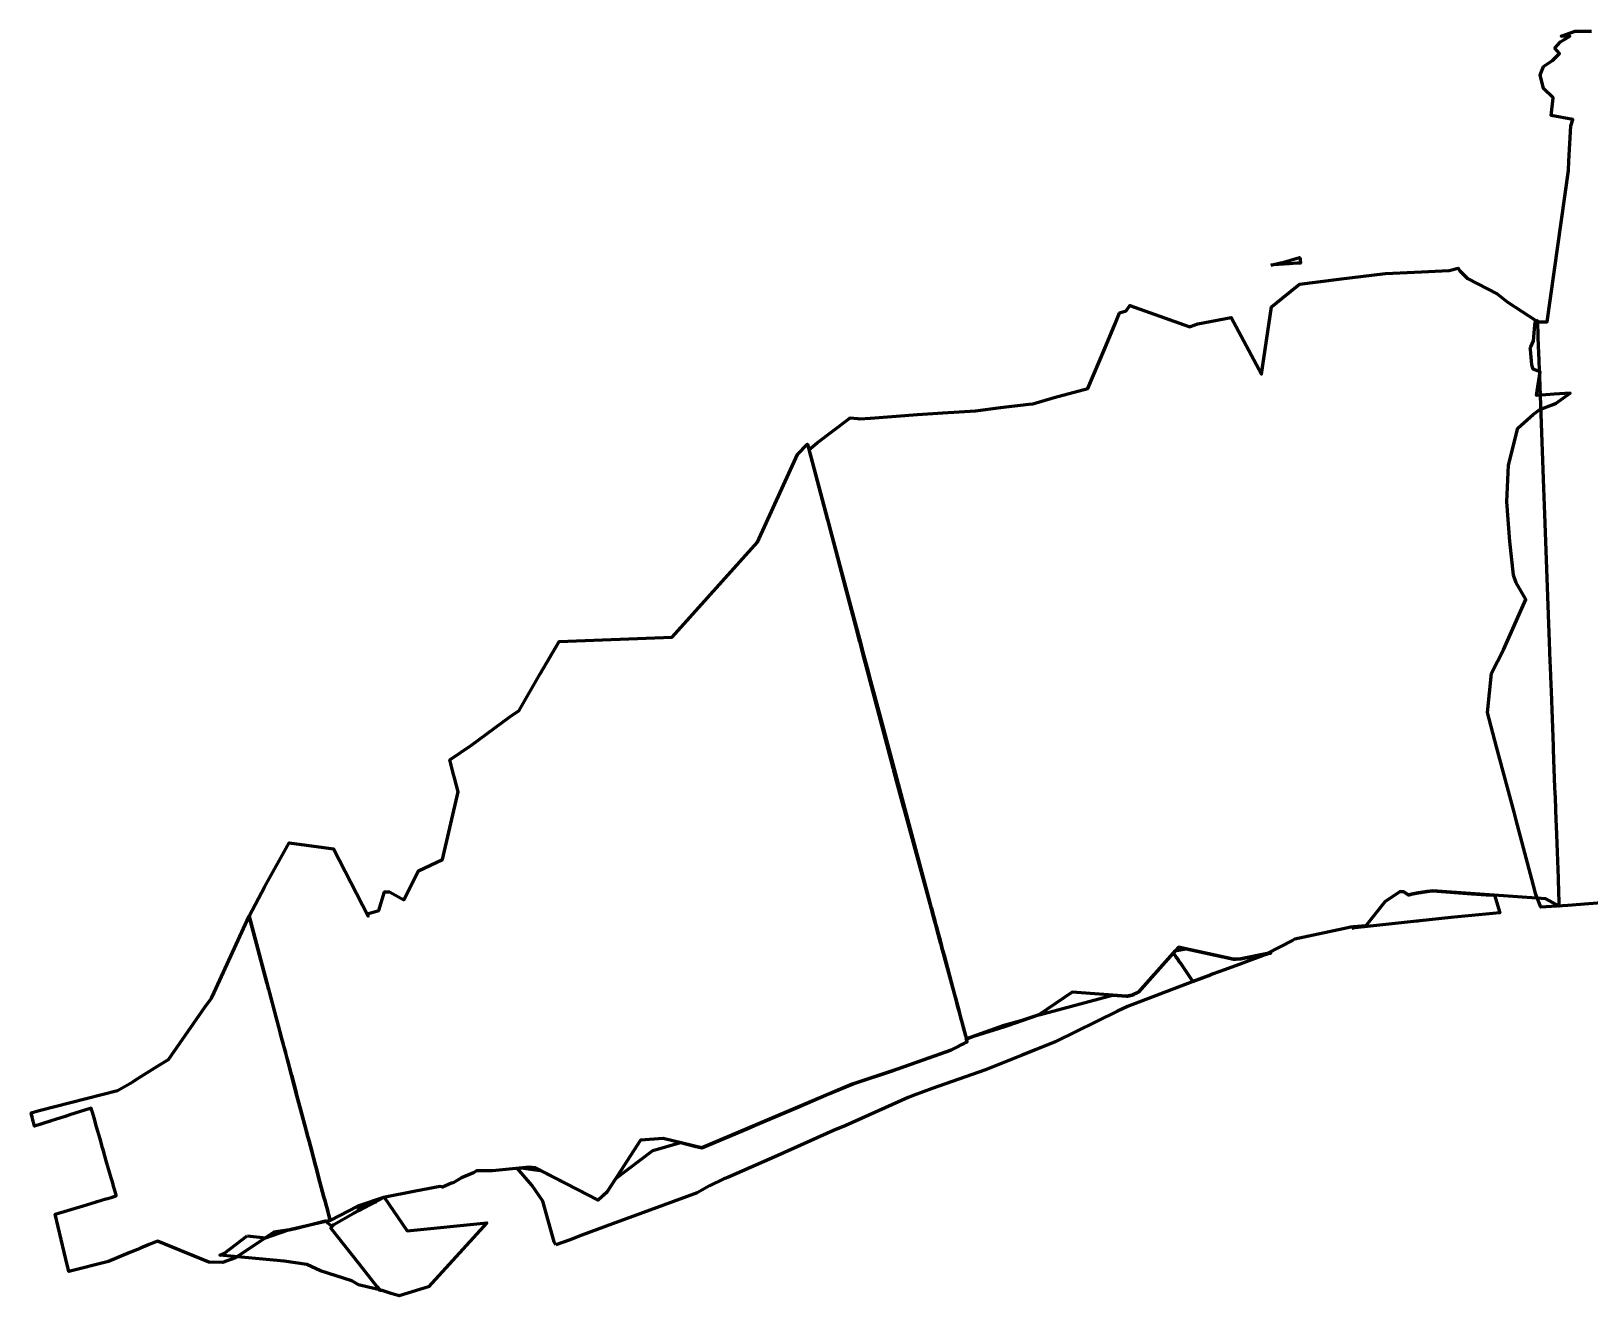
# Model space of a CAD drawing. Header units: millimetres. Extents: x -11105 to 6250, y -8045 to 7046.
# Drawn here: x -3722.4 to -3665.2, y -793.5 to -747 of the extents above; entities that cross this region are included whole.
import ezdxf

# ---------------------------------------------------------------- set-up
doc = ezdxf.new("R2010")
doc.units = ezdxf.units.MM
for name, color, linetype in [('C_____20241011082111124227_БДШ-2_19_21_-260_ЮЗРТ_ОР_tridb_ОР_08_19', 1, 'Continuous'), ('C_____20241011082111124227_БДШ-2_19_21_-260_ЮЗРТ_ОР_tridb_ОР_08_19_21', 1, 'Continuous'), ('C_____20241011082111124227_БДШ-2_19_21_-260_ЮЗРТ_ОР_tridb_ОР_09_19', 1, 'Continuous'), ('C_____20241011082115540937_ОРТ_19_-260_ЮЗРТ_ОР_tridb_ОР_08_19', 1, 'Continuous'), ('C_____20241011082121811045_БДШ-2_17_17_21_12_-280_ЮЗРТ_ОР_tridb_ОР_01_20', 1, 'Continuous'), ('C_____20241011082121990565_БДШ-2_21_12_22_-280_ЮЗРТ_ОР_tridb_ОР_01_20', 1, 'Continuous'), ('C_____20241011082125877515_ОРТ_21_12_-280_ЮЗРТ_ОР_tridb_ОР_01_20', 1, 'Continuous')]:
    doc.layers.add(name, color=color, linetype=linetype)

msp = doc.modelspace()

# ---------------------------------------------------------------- linework, layer by layer
at = {"layer": 'C_____20241011082111124227_БДШ-2_19_21_-260_ЮЗРТ_ОР_tridb_ОР_08_19', "color": 18, "linetype": 'Continuous', "lineweight": 60, "ltscale": 0.09, "true_color": 0x000000}
for points in [[(-3676.887, -755.584), (-3676.525, -755.503), (-3676.452, -755.487), (-3676.374, -755.463), (-3675.834, -755.301), (-3675.805, -755.363), (-3675.791, -755.507), (-3675.911, -755.516), (-3676.194, -755.535), (-3676.786, -755.577), (-3676.887, -755.584)], [(-3688.092, -783.911), (-3688.2, -783.513), (-3688.244, -783.352), (-3688.244, -783.352), (-3688.244, -783.352), (-3688.248, -783.336), (-3688.278, -783.229), (-3688.279, -783.225), (-3688.279, -783.225), (-3688.326, -783.049), (-3688.326, -783.049), (-3688.36, -782.926), (-3688.36, -782.926), (-3688.406, -782.755), (-3688.406, -782.755), (-3688.44, -782.633), (-3688.854, -781.109), (-3688.854, -781.108), (-3688.916, -780.879), (-3688.916, -780.879), (-3688.961, -780.714), (-3688.961, -780.714), (-3689.018, -780.503), (-3689.019, -780.503), (-3689.061, -780.347), (-3689.061, -780.347), (-3689.11, -780.167), (-3689.11, -780.166), (-3689.147, -780.03), (-3689.147, -780.029), (-3689.213, -779.788), (-3689.257, -779.624), (-3689.258, -779.622), (-3689.258, -779.621), (-3689.293, -779.493), (-3689.371, -779.206), (-3690.362, -775.559), (-3690.383, -775.485), (-3690.467, -775.174), (-3690.467, -775.172), (-3690.628, -774.582), (-3690.756, -774.112), (-3690.76, -774.095), (-3690.769, -774.062), (-3690.77, -774.058), (-3690.771, -774.055), (-3690.782, -774.014), (-3691.781, -770.225), (-3691.781, -770.224), (-3691.852, -769.956), (-3691.852, -769.955), (-3691.852, -769.954), (-3691.852, -769.953), (-3691.853, -769.952), (-3691.929, -769.664), (-3691.929, -769.663), (-3691.971, -769.505), (-3691.985, -769.45), (-3692.079, -769.092), (-3692.516, -767.435), (-3693.159, -764.994), (-3693.178, -764.923), (-3693.854, -762.356), (-3693.557, -762.108), (-3692.36, -761.208), (-3692.345, -761.198), (-3692.058, -761.219), (-3692.002, -761.236), (-3691.598, -761.206), (-3689.869, -761.079), (-3688.933, -761.015), (-3687.734, -760.934), (-3686.824, -760.82), (-3685.771, -760.698), (-3685.628, -760.682), (-3684.841, -760.444), (-3683.604, -760.121), (-3682.99, -758.653), (-3682.62, -757.768), (-3682.441, -757.34), (-3682.196, -757.262), (-3682.065, -757.065), (-3680.066, -757.78), (-3679.863, -757.853), (-3679.841, -757.845), (-3679.571, -757.736), (-3678.336, -757.512), (-3677.225, -759.585), (-3676.857, -757.117), (-3676.463, -756.797), (-3675.826, -756.282), (-3674.387, -756.104), (-3672.673, -755.892), (-3671.6, -755.842), (-3670.331, -755.785), (-3669.995, -755.695), (-3669.952, -755.782), (-3669.658, -756.079), (-3668.568, -756.644), (-3668.201, -756.939), (-3667.149, -757.619), (-3667.096, -757.676), (-3667.091, -757.624), (-3667.088, -757.693), (-3667.054, -758.621), (-3667.052, -758.674), (-3667.051, -758.704), (-3667.033, -759.186), (-3667.026, -759.363), (-3666.862, -763.778), (-3666.826, -764.733), (-3666.639, -769.771), (-3666.624, -770.17), (-3666.618, -770.321), (-3666.604, -770.716), (-3666.584, -771.25), (-3666.509, -773.259), (-3666.508, -773.28), (-3666.504, -773.382), (-3666.477, -774.102), (-3666.465, -774.437), (-3666.452, -774.797), (-3666.438, -775.153), (-3666.408, -775.98), (-3666.4, -776.182), (-3666.364, -777.16), (-3666.328, -778.115), (-3666.308, -778.657), (-3666.298, -778.926), (-3666.298, -778.931), (-3666.297, -778.937), (-3666.297, -778.941), (-3666.295, -779.001), (-3666.295, -779.015), (-3666.294, -779.039), (-3666.29, -779.137), (-3666.776, -778.876), (-3670.928, -778.579), (-3671.139, -778.606), (-3671.525, -778.664), (-3671.656, -778.688), (-3671.82, -778.728), (-3672, -778.614), (-3672.13, -778.599), (-3672.676, -778.967), (-3673.39, -779.858), (-3673.852, -779.899), (-3673.953, -779.909), (-3674.056, -779.942), (-3676.007, -780.357), (-3676.085, -780.399), (-3677.016, -780.877), (-3677.988, -781.078), (-3678.253, -781.088), (-3680.277, -780.649), (-3681.753, -782.298), (-3681.981, -782.407), (-3682.193, -782.453), (-3684.183, -782.299), (-3685.409, -783.127), (-3686.075, -783.353), (-3686.698, -783.524), (-3688.064, -784.014), (-3688.072, -783.987), (-3688.084, -783.94), (-3688.092, -783.911), (-3688.092, -783.911)]]:
    msp.add_lwpolyline(points, dxfattribs=at)
at = {"layer": 'C_____20241011082111124227_БДШ-2_19_21_-260_ЮЗРТ_ОР_tridb_ОР_08_19_21', "color": 18, "linetype": 'Continuous', "lineweight": 60, "ltscale": 0.09, "true_color": 0x000000}
msp.add_lwpolyline([(-3721.09, -792.458), (-3721.123, -792.319), (-3721.565, -790.453), (-3720.54, -790.148), (-3720.061, -790.006), (-3720.022, -789.994), (-3719.704, -789.899), (-3719.626, -789.876), (-3719.474, -789.831), (-3719.317, -789.784), (-3719.323, -789.764), (-3719.338, -789.709), (-3719.339, -789.705), (-3719.431, -789.384), (-3719.439, -789.357), (-3719.54, -789.002), (-3719.556, -788.947), (-3719.661, -788.579), (-3719.685, -788.493), (-3719.788, -788.133), (-3719.821, -788.02), (-3719.917, -787.684), (-3720.04, -787.252), (-3720.135, -786.919), (-3720.196, -786.705), (-3720.2, -786.692), (-3720.205, -786.673), (-3720.213, -786.648), (-3720.239, -786.557), (-3720.279, -786.57), (-3721.026, -786.81), (-3721.162, -786.853), (-3721.192, -786.863), (-3721.549, -786.978), (-3721.716, -787.031), (-3722.014, -787.127), (-3722.134, -787.166), (-3722.329, -787.228), (-3722.367, -787.072), (-3722.37, -787.057), (-3722.399, -786.933), (-3722.404, -786.914), (-3722.429, -786.809), (-3722.434, -786.789), (-3722.447, -786.733), (-3722.159, -786.654), (-3719.278, -785.916), (-3718.715, -785.59), (-3718.62, -785.531), (-3718.39, -785.388), (-3717.798, -785.022), (-3717.679, -784.948), (-3717.518, -784.848), (-3717.399, -784.775), (-3716.064, -782.857), (-3715.815, -782.523), (-3715.716, -782.307), (-3714.432, -779.509), (-3713.253, -783.939), (-3713.24, -783.989), (-3713.207, -784.112), (-3713.195, -784.157), (-3713.156, -784.304), (-3713.146, -784.343), (-3713.101, -784.51), (-3713.093, -784.542), (-3713.045, -784.722), (-3713.025, -784.798), (-3712.889, -785.308), (-3712.872, -785.37), (-3712.735, -785.885), (-3712.677, -786.106), (-3712.495, -786.789), (-3712.483, -786.834), (-3712.399, -787.149), (-3712.276, -787.612), (-3712.233, -787.772), (-3712.136, -788.138), (-3712.069, -788.389), (-3711.993, -788.675), (-3711.974, -788.747), (-3711.881, -789.097), (-3711.735, -789.646), (-3711.686, -789.829), (-3711.645, -789.982), (-3711.634, -790.023), (-3711.593, -790.18), (-3711.586, -790.203), (-3711.544, -790.363), (-3711.526, -790.43), (-3711.508, -790.497), (-3711.48, -790.604), (-3711.458, -790.688), (-3712.904, -791.024), (-3712.949, -791.031), (-3713.528, -791.118), (-3714.936, -792.062), (-3715.414, -792.236), (-3715.922, -792.22), (-3717.807, -791.446), (-3718.113, -791.573), (-3718.433, -791.707), (-3718.481, -791.727), (-3718.542, -791.753), (-3718.817, -791.868), (-3719.609, -792.198), (-3721.064, -792.566), (-3721.09, -792.458)], dxfattribs=at)
at = {"layer": 'C_____20241011082111124227_БДШ-2_19_21_-260_ЮЗРТ_ОР_tridb_ОР_09_19', "color": 18, "linetype": 'Continuous', "lineweight": 60, "ltscale": 0.09, "true_color": 0x000000}
msp.add_lwpolyline([(-3711.974, -788.747), (-3711.993, -788.675), (-3712.069, -788.389), (-3712.136, -788.138), (-3712.233, -787.772), (-3712.276, -787.612), (-3712.376, -787.237), (-3712.399, -787.149), (-3712.483, -786.834), (-3712.495, -786.789), (-3712.677, -786.106), (-3713.092, -784.544), (-3713.278, -783.845), (-3713.299, -783.767), (-3713.482, -783.078), (-3713.507, -782.986), (-3713.57, -782.749), (-3713.581, -782.708), (-3713.64, -782.486), (-3713.653, -782.437), (-3713.705, -782.24), (-3713.72, -782.184), (-3713.764, -782.02), (-3713.781, -781.957), (-3714.432, -779.509), (-3713.872, -778.445), (-3712.965, -776.811), (-3711.692, -776.988), (-3711.34, -777.037), (-3710.063, -779.502), (-3710.051, -779.411), (-3709.666, -779.302), (-3709.46, -778.615), (-3709.424, -778.607), (-3709.278, -778.615), (-3708.745, -778.902), (-3708.216, -777.845), (-3707.331, -777.424), (-3706.749, -774.939), (-3706.875, -774.475), (-3706.889, -774.419), (-3706.919, -774.297), (-3707.058, -773.767), (-3706.262, -773.221), (-3704.856, -772.186), (-3704.511, -771.954), (-3703.743, -770.605), (-3703.046, -769.413), (-3698.882, -769.257), (-3695.747, -765.764), (-3694.284, -762.547), (-3693.914, -762.166), (-3692.282, -768.272), (-3691.969, -769.446), (-3691.85, -769.891), (-3691.72, -770.376), (-3691.592, -770.857), (-3691.254, -772.119), (-3689.413, -779.009), (-3689.388, -779.101), (-3689.376, -779.147), (-3689.36, -779.205), (-3689.284, -779.492), (-3689.249, -779.621), (-3689.205, -779.786), (-3689.164, -779.938), (-3689.111, -780.138), (-3689.066, -780.305), (-3689.006, -780.53), (-3688.96, -780.702), (-3688.896, -780.941), (-3688.511, -782.381), (-3688.477, -782.512), (-3688.428, -782.695), (-3688.393, -782.825), (-3688.343, -783.012), (-3688.312, -783.129), (-3688.265, -783.302), (-3688.072, -784.026), (-3688.064, -784.054), (-3688.053, -784.098), (-3688.046, -784.123), (-3688.647, -784.431), (-3690.576, -785.115), (-3692.275, -785.677), (-3697.792, -788.023), (-3699.22, -787.673), (-3700.054, -787.739), (-3701.273, -789.636), (-3701.613, -789.938), (-3703.916, -788.749), (-3704.14, -788.728), (-3705.496, -788.864), (-3706.077, -788.861), (-3706.192, -788.942), (-3706.626, -789.124), (-3706.934, -789.31), (-3707.002, -789.314), (-3707.333, -789.468), (-3707.418, -789.446), (-3708.322, -789.614), (-3709.498, -789.841), (-3710.444, -790.158), (-3711.458, -790.688), (-3711.508, -790.499), (-3711.586, -790.203), (-3711.593, -790.18), (-3711.634, -790.023), (-3711.645, -789.982), (-3711.686, -789.829), (-3711.735, -789.646), (-3711.881, -789.097), (-3711.974, -788.747)], dxfattribs=at)
at = {"layer": 'C_____20241011082115540937_ОРТ_19_-260_ЮЗРТ_ОР_tridb_ОР_08_19', "color": 18, "linetype": 'Continuous', "lineweight": 60, "ltscale": 0.09, "true_color": 0x000000}
for points in [[(-3667.14, -778.714), (-3667.15, -778.68), (-3667.179, -778.56), (-3667.865, -775.98), (-3667.944, -775.683), (-3668.583, -773.28), (-3668.917, -772.024), (-3668.774, -770.58), (-3668.334, -769.718), (-3667.506, -767.876), (-3667.863, -767.255), (-3667.962, -766.98), (-3668.097, -765.745), (-3668.213, -764.28), (-3668.15, -762.937), (-3667.804, -761.58), (-3667.462, -761.272), (-3667.238, -761.071), (-3667.045, -760.927), (-3666.995, -760.89), (-3666.542, -760.712), (-3666.399, -760.656), (-3665.88, -760.285), (-3666.472, -760.329), (-3666.925, -760.362), (-3667.113, -760.376), (-3666.99, -759.504), (-3667.247, -759.411), (-3667.294, -759.242), (-3667.344, -758.685), (-3667.349, -758.631), (-3667.328, -758.585), (-3667.229, -758.368), (-3667.18, -757.786), (-3667.169, -757.667), (-3667.123, -757.667), (-3666.731, -757.667), (-3665.945, -752.105), (-3665.934, -751.768), (-3665.862, -750.466), (-3665.783, -750.229), (-3666.581, -750.09), (-3666.505, -749.437), (-3666.518, -749.424), (-3666.853, -749.104), (-3666.855, -749.102), (-3666.867, -749.091), (-3666.979, -748.593), (-3666.863, -748.282), (-3666.527, -748.064), (-3666.272, -747.809), (-3666.442, -747.609), (-3666.255, -747.387), (-3666.25, -747.382), (-3666.136, -747.313), (-3666.117, -747.301), (-3665.897, -747.168), (-3666.216, -747.168), (-3665.693, -746.988), (-3665.374, -746.988), (-3665.092, -746.988)], [(-3664.423, -778.997), (-3665.971, -779.121), (-3666.961, -779.172), (-3667.14, -778.714)]]:
    msp.add_lwpolyline(points, dxfattribs=at)
at = {"layer": 'C_____20241011082121811045_БДШ-2_17_17_21_12_-280_ЮЗРТ_ОР_tridb_ОР_01_20', "color": 18, "linetype": 'Continuous', "lineweight": 60, "ltscale": 0.09, "true_color": 0x000000}
for points in [[(-3673.912, -779.955), (-3673.871, -779.918), (-3673.85, -779.899), (-3673.482, -779.866), (-3673.39, -779.858), (-3672.676, -778.967), (-3672.244, -778.676), (-3672.13, -778.599), (-3672, -778.614), (-3671.952, -778.644), (-3671.856, -778.705), (-3671.82, -778.728), (-3671.8, -778.723), (-3671.662, -778.69), (-3671.656, -778.688), (-3671.525, -778.664), (-3671.206, -778.616), (-3671.139, -778.606), (-3670.928, -778.579), (-3669.505, -778.681), (-3668.97, -778.719), (-3668.905, -778.728), (-3668.68, -778.74), (-3668.662, -778.741), (-3668.462, -779.385), (-3670.269, -779.558), (-3671.401, -779.677), (-3671.475, -779.685), (-3671.513, -779.689), (-3671.531, -779.691), (-3673.8, -779.942), (-3673.912, -779.955)], [(-3679.746, -781.913), (-3680.168, -781.281), (-3680.172, -781.275), (-3680.272, -781.135), (-3680.279, -781.125), (-3680.28, -781.123), (-3680.282, -781.12), (-3680.286, -781.114), (-3680.293, -781.104), (-3680.32, -781.066), (-3680.326, -781.057), (-3680.337, -781.043), (-3680.346, -781.029), (-3680.361, -781.008), (-3680.466, -780.86), (-3680.395, -780.781), (-3680.143, -780.738), (-3679.99, -780.711), (-3678.253, -781.088), (-3678.162, -781.085), (-3678.034, -781.08), (-3677.988, -781.078), (-3677.206, -780.917), (-3677.085, -780.892), (-3676.887, -780.861), (-3677.171, -780.957), (-3677.889, -781.219), (-3677.949, -781.241), (-3678.592, -781.475), (-3679.003, -781.625), (-3679.09, -781.659), (-3679.746, -781.913)]]:
    msp.add_lwpolyline(points, dxfattribs=at)
at = {"layer": 'C_____20241011082121990565_БДШ-2_21_12_22_-280_ЮЗРТ_ОР_tridb_ОР_01_20', "color": 18, "linetype": 'Continuous', "lineweight": 60, "ltscale": 0.09, "true_color": 0x000000}
for points in [[(-3703.169, -791.58), (-3703.23, -791.48), (-3703.646, -789.983), (-3704.042, -789.395), (-3704.58, -788.772), (-3704.42, -788.756), (-3704.079, -788.802), (-3703.721, -788.85), (-3701.943, -789.768), (-3701.65, -789.919), (-3701.613, -789.938), (-3701.579, -789.908), (-3701.274, -789.637), (-3701.273, -789.636), (-3700.956, -789.143), (-3699.602, -788.116), (-3698.586, -787.829), (-3698.066, -787.956), (-3697.792, -788.023), (-3696.103, -787.305), (-3695.777, -787.166), (-3694.211, -786.5), (-3693.247, -786.09), (-3692.24, -785.665), (-3690.758, -785.175), (-3690.635, -785.134), (-3690.634, -785.134), (-3690.628, -785.132), (-3690.576, -785.115), (-3690.486, -785.083), (-3690.484, -785.082), (-3688.647, -784.431), (-3688.595, -784.404), (-3688.448, -784.329), (-3688.253, -784.229), (-3688.222, -784.213), (-3688.208, -784.206), (-3688.1, -784.151), (-3688.046, -784.123), (-3688.049, -784.113), (-3688.077, -784.006), (-3688.068, -784.003), (-3688.067, -784.003), (-3688.067, -784.005), (-3688.064, -784.014), (-3687.954, -783.974), (-3687.805, -783.921), (-3686.658, -783.562), (-3686.548, -783.527), (-3685.464, -783.145), (-3685.302, -783.104), (-3685.21, -783.085), (-3682.701, -782.414), (-3682.193, -782.453), (-3682.146, -782.442), (-3682.116, -782.436), (-3682.098, -782.432), (-3682.089, -782.43), (-3681.981, -782.407), (-3681.924, -782.38), (-3681.886, -782.361), (-3681.87, -782.354), (-3681.799, -782.32), (-3681.753, -782.298), (-3680.466, -780.86), (-3680.361, -781.008), (-3680.346, -781.029), (-3680.337, -781.043), (-3680.326, -781.057), (-3680.322, -781.064), (-3680.32, -781.066), (-3680.291, -781.107), (-3680.284, -781.117), (-3680.28, -781.123), (-3680.278, -781.126), (-3680.276, -781.128), (-3680.264, -781.146), (-3680.168, -781.281), (-3679.746, -781.913), (-3679.09, -781.659), (-3679.749, -781.914), (-3679.775, -781.924), (-3682.154, -782.821), (-3682.359, -782.92), (-3682.517, -783.002), (-3684.805, -784.121), (-3685.565, -784.434), (-3686.023, -784.616), (-3686.057, -784.629), (-3686.086, -784.64), (-3687.368, -785.149), (-3689.332, -785.844), (-3689.992, -786.087), (-3690.212, -786.173), (-3692.501, -787.195), (-3692.961, -787.384), (-3695.008, -788.306), (-3696.819, -789.092), (-3696.986, -789.164), (-3697.512, -789.422), (-3697.967, -789.671), (-3700.08, -790.442), (-3701.075, -790.813), (-3701.078, -790.814), (-3702.202, -791.232), (-3702.679, -791.416), (-3703.169, -791.58)], [(-3710.466, -790.293), (-3710.351, -790.243), (-3709.77, -789.993), (-3710.417, -790.33), (-3710.466, -790.293)], [(-3714.505, -791.258), (-3713.832, -791.322), (-3713.021, -791.042), (-3712.736, -790.985), (-3711.642, -790.703), (-3711.63, -790.712), (-3711.623, -790.718), (-3711.38, -790.906), (-3711.427, -790.966), (-3711.431, -790.97), (-3710.405, -792.266), (-3710.404, -792.266), (-3709.737, -793.11), (-3709.632, -793.242), (-3709.632, -793.242), (-3709.632, -793.242), (-3710.065, -793.137), (-3710.41, -793.054), (-3710.656, -792.912), (-3711.807, -792.542), (-3712.316, -792.307), (-3713.154, -792.179), (-3715.509, -791.97), (-3715.339, -791.89), (-3714.505, -791.258)]]:
    msp.add_lwpolyline(points, dxfattribs=at)
at = {"layer": 'C_____20241011082125877515_ОРТ_21_12_-280_ЮЗРТ_ОР_tridb_ОР_01_20', "color": 18, "linetype": 'Continuous', "lineweight": 60, "ltscale": 0.09, "true_color": 0x000000}
msp.add_lwpolyline([(-3710.405, -792.266), (-3711.431, -790.97), (-3711.323, -790.833), (-3710.612, -790.432), (-3709.499, -789.851), (-3709.467, -789.836), (-3708.623, -791.076), (-3705.703, -790.779), (-3707.846, -793.129), (-3708.916, -793.458), (-3709.215, -793.368), (-3709.552, -793.266), (-3709.615, -793.263), (-3709.737, -793.11), (-3710.405, -792.266)], dxfattribs=at)

doc.saveas('drawing.dxf')
